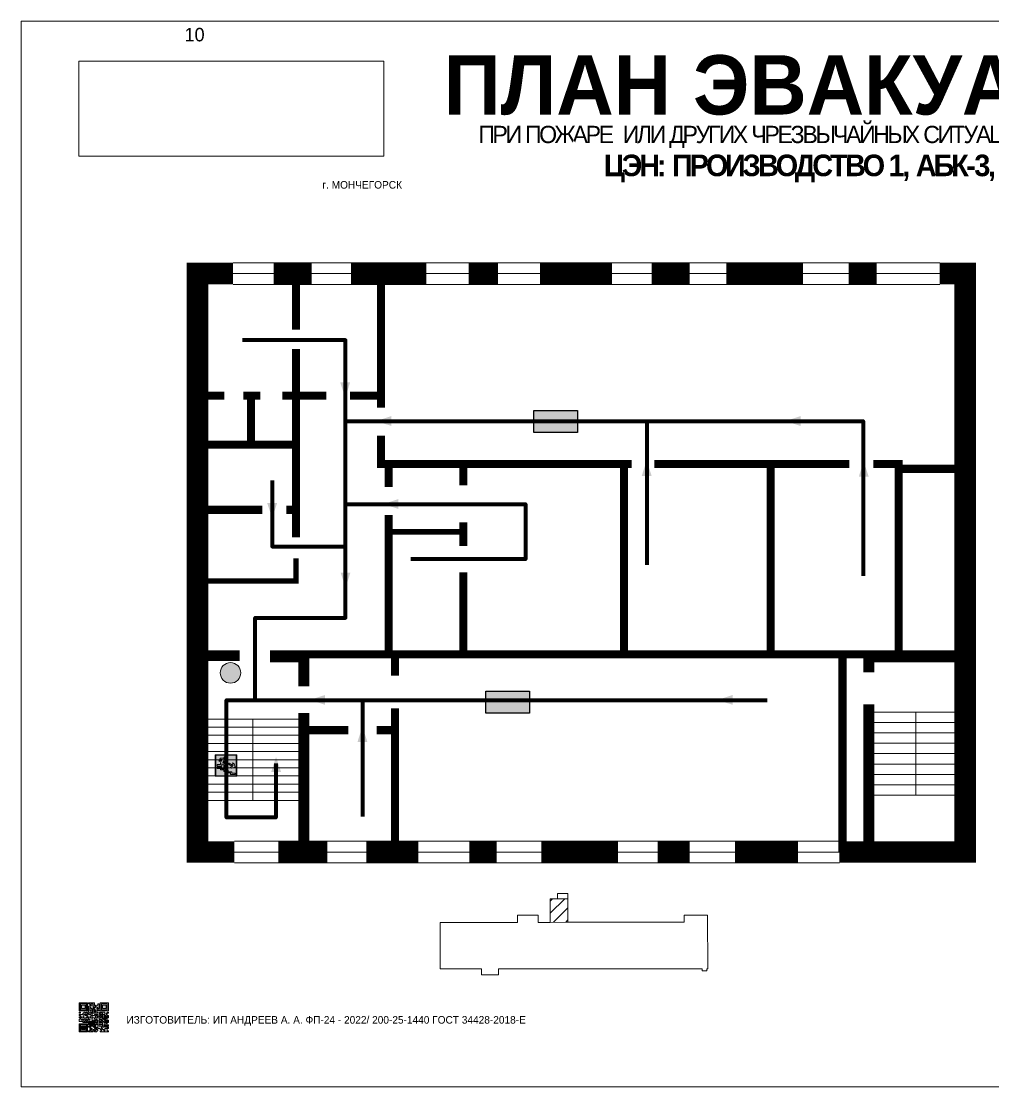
# Model space of a CAD drawing. Header units: millimetres. Extents: x 13810 to 67229, y 12374 to 21950.
# Drawn here: x 38162.3 to 38522.4, y 14154.1 to 14549.1 of the extents above; entities that cross this region are included whole.
import ezdxf

# ---------------------------------------------------------------- set-up
doc = ezdxf.new("R2010")
doc.units = ezdxf.units.MM
doc.layers.add('План_Штампы', color=7, linetype='Continuous')
doc.styles.add('обычный', font='arial.ttf')
picture_1 = doc.add_image_def('image1.jpg', size_in_pixel=(337, 105))

# ---------------------------------------------------------------- blocks, each defined once
blk = doc.blocks.new('QR')
at = {"lineweight": 0}
h = blk.add_hatch(color=256, dxfattribs=at)
h.dxf.hatch_style = 1
h.paths.add_polyline_path([(9241.16, 2687.38), (9242.01, 2687.38), (9242.01, 2687.83), (9241.59, 2687.83), (9241.59, 2688.68), (9239.45, 2688.68), (9239.45, 2688.25), (9239.86, 2688.25), (9239.86, 2687.83), (9240.29, 2687.83), (9240.29, 2688.25), (9241.16, 2688.25), (9241.16, 2687.83), (9240.29, 2687.83), (9240.29, 2687.38), (9239.45, 2687.38), (9239.45, 2685.22), (9238.57, 2685.22), (9238.57, 2684.8), (9239.02, 2684.8), (9239.02, 2684.37), (9238.13, 2684.37), (9238.13, 2683.92), (9239.02, 2683.92), (9239.02, 2683.5), (9239.44, 2683.5), (9239.44, 2682.64), (9239.87, 2682.64), (9239.87, 2682.18), (9239.44, 2682.18), (9239.44, 2682.64), (9238.13, 2682.64), (9238.13, 2681.76), (9237.71, 2681.76), (9237.71, 2682.64), (9238.13, 2682.64), (9238.13, 2683.07), (9237.27, 2683.07), (9237.27, 2683.51), (9237.71, 2683.51), (9237.71, 2684.37), (9238.13, 2684.37), (9238.13, 2685.22), (9237.71, 2685.22), (9237.71, 2684.8), (9237.28, 2684.8), (9237.28, 2684.38), (9235.98, 2684.38), (9235.98, 2683.92), (9236.4, 2683.92), (9236.4, 2683.49), (9236.84, 2683.49), (9236.84, 2683.07), (9236.4, 2683.07), (9236.4, 2682.64), (9235.98, 2682.64), (9235.98, 2681.76), (9237.29, 2681.76), (9237.29, 2681.33), (9239.43, 2681.33), (9239.43, 2681.76), (9240.74, 2681.76), (9240.74, 2683.05), (9239.87, 2683.05), (9239.87, 2683.5), (9240.29, 2683.5), (9240.29, 2683.91), (9240.74, 2683.91), (9240.74, 2684.81), (9240.29, 2684.81), (9240.29, 2684.79), (9240.29, 2684.37), (9239.45, 2684.37), (9239.45, 2684.8), (9239.87, 2684.8), (9239.87, 2685.21), (9240.74, 2685.21), (9240.74, 2686.1), (9240.29, 2686.1), (9240.29, 2685.64), (9239.86, 2685.64), (9239.86, 2686.95), (9240.29, 2686.95), (9240.29, 2686.52), (9240.74, 2686.52), (9240.74, 2686.1), (9241.16, 2686.1), (9241.16, 2686.53), (9241.59, 2686.53), (9241.59, 2686.1), (9242.02, 2686.1), (9242.02, 2685.21), (9241.59, 2685.21), (9241.59, 2686.1), (9241.16, 2686.1), (9241.16, 2685.21), (9240.74, 2685.21), (9240.74, 2684.81), (9242.89, 2684.81), (9242.89, 2685.22), (9242.47, 2685.22), (9242.47, 2686.11), (9242.89, 2686.11), (9242.89, 2686.52), (9242.46, 2686.52), (9242.46, 2686.95), (9242.89, 2686.95), (9242.89, 2686.52), (9243.32, 2686.52), (9243.32, 2688.26), (9242.9, 2688.26), (9242.9, 2687.83), (9242.47, 2687.83), (9242.47, 2687.38), (9242.01, 2687.38), (9242.01, 2686.94), (9241.16, 2686.94)])
h.paths.add_polyline_path([(9239.02, 2682.18), (9239.02, 2681.76), (9238.54, 2681.76), (9238.54, 2682.18)], flags=16)
h.paths.add_polyline_path([(9237.27, 2682.65), (9237.27, 2682.19), (9236.83, 2682.19), (9236.83, 2682.65)], flags=16)
h = blk.add_hatch(color=256, dxfattribs=at)
h.dxf.hatch_style = 1
h.paths.add_polyline_path([(9238.15, 2687.83), (9236.83, 2687.83), (9236.83, 2686.52), (9238.15, 2686.52)], flags=0)
h.paths.add_polyline_path([(9239.01, 2685.65), (9239.01, 2688.68), (9235.98, 2688.68), (9235.98, 2685.65)])
h.paths.add_polyline_path([(9236.41, 2686.1), (9236.41, 2688.26), (9238.56, 2688.26), (9238.56, 2686.1)], flags=16)
h.paths.add_polyline_path([(9236.83, 2686.52), (9236.83, 2687.83), (9238.15, 2687.83), (9238.15, 2686.52)], flags=0)
h = blk.add_hatch(color=256, dxfattribs=at)
h.dxf.hatch_style = 1
h.paths.add_polyline_path([(9243.32, 2686.11), (9242.89, 2686.11), (9242.89, 2685.64), (9243.32, 2685.64)])
h.paths.add_polyline_path([(9239.02, 2683.07), (9239.02, 2683.5), (9238.56, 2683.5), (9238.56, 2683.07)])
h.paths.add_polyline_path([(9236.4, 2684.8), (9236.4, 2685.22), (9235.98, 2685.22), (9235.98, 2684.8)])
h.paths.add_polyline_path([(9236.4, 2683.07), (9236.4, 2683.49), (9235.98, 2683.49), (9235.98, 2683.07)])
h = blk.add_hatch(color=256, dxfattribs=at)
h.dxf.hatch_style = 1
h.paths.add_polyline_path([(9238.15, 2686.52), (9238.15, 2687.83), (9236.83, 2687.83), (9236.83, 2686.52)])
h.paths.add_polyline_path([(9245.91, 2686.52), (9245.91, 2687.83), (9244.59, 2687.83), (9244.59, 2686.52)], flags=0)
h.paths.add_polyline_path([(9246.77, 2685.65), (9246.77, 2688.68), (9243.74, 2688.68), (9243.74, 2685.65)])
h.paths.add_polyline_path([(9244.17, 2686.1), (9244.17, 2688.26), (9246.32, 2688.26), (9246.32, 2686.1)], flags=16)
h.paths.add_polyline_path([(9244.59, 2686.52), (9244.59, 2687.83), (9245.91, 2687.83), (9245.91, 2686.52)], flags=0)
h = blk.add_hatch(color=256, dxfattribs=at)
h.dxf.hatch_style = 1
h.paths.add_polyline_path([(9240.75, 2681.76), (9240.75, 2681.35), (9241.17, 2681.35), (9241.17, 2681.76)])
h.paths.add_polyline_path([(9241.6, 2682.18), (9241.17, 2682.18), (9241.17, 2681.76), (9241.6, 2681.76)])
h.paths.add_polyline_path([(9242.47, 2681.34), (9242.47, 2682.19), (9242.02, 2682.19), (9242.02, 2681.76), (9241.6, 2681.76), (9241.6, 2681.34)])
h.paths.add_polyline_path([(9239.87, 2678.3), (9239.44, 2678.3), (9239.44, 2677.89), (9241.17, 2677.89), (9241.17, 2678.3), (9240.28, 2678.3), (9240.28, 2678.73), (9239.87, 2678.73)])
h.paths.add_polyline_path([(9240.75, 2678.73), (9240.75, 2679.19), (9240.28, 2679.19), (9240.28, 2678.73)])
h.paths.add_polyline_path([(9241.6, 2678.73), (9241.17, 2678.73), (9241.17, 2678.3), (9241.6, 2678.3)])
h.paths.add_polyline_path([(9242.02, 2678.3), (9241.6, 2678.3), (9241.6, 2677.89), (9242.48, 2677.89), (9242.48, 2678.31), (9242.9, 2678.31), (9242.9, 2678.73), (9242.02, 2678.73)])
h.paths.add_polyline_path([(9246.36, 2684.37), (9246.36, 2684.79), (9245.93, 2684.79), (9245.93, 2684.37)])
h.paths.add_polyline_path([(9246.78, 2685.2), (9246.36, 2685.2), (9246.36, 2684.79), (9246.78, 2684.79)])
h.paths.add_polyline_path([(9245.91, 2687.83), (9244.59, 2687.83), (9244.59, 2686.52), (9245.91, 2686.52)])
h = blk.add_hatch(color=256, dxfattribs=at)
h.dxf.hatch_style = 1
h.paths.add_polyline_path([(9243.32, 2682.64), (9243.32, 2683.07), (9244.62, 2683.07), (9244.62, 2684.37), (9243.74, 2684.37), (9243.74, 2684.8), (9244.62, 2684.8), (9244.62, 2684.37), (9245.48, 2684.37), (9245.48, 2685.22), (9243.32, 2685.22), (9243.32, 2683.5), (9242.89, 2683.5), (9242.89, 2683.06), (9242.01, 2683.06), (9242.01, 2683.91), (9242.47, 2683.91), (9242.47, 2683.5), (9242.89, 2683.5), (9242.89, 2684.38), (9241.59, 2684.38), (9241.59, 2683.91), (9240.74, 2683.91), (9240.74, 2683.05), (9241.59, 2683.05), (9241.59, 2682.64), (9242.47, 2682.64), (9242.47, 2682.19), (9242.91, 2682.19), (9242.91, 2681.34), (9242.48, 2681.34), (9242.48, 2680.91), (9242.91, 2680.91), (9242.91, 2679.17), (9243.75, 2679.17), (9243.75, 2678.73), (9244.2, 2678.73), (9244.2, 2678.3), (9243.75, 2678.3), (9243.75, 2677.88), (9246.78, 2677.88), (9246.78, 2678.3), (9246.35, 2678.3), (9246.35, 2679.19), (9245.48, 2679.19), (9245.48, 2678.31), (9245.05, 2678.31), (9245.05, 2678.73), (9244.62, 2678.73), (9244.62, 2679.19), (9244.2, 2679.19), (9244.2, 2679.61), (9245.05, 2679.61), (9245.05, 2680.46), (9245.48, 2680.46), (9245.48, 2681.34), (9245.04, 2681.34), (9245.04, 2681.76), (9244.63, 2681.76), (9244.63, 2682.19), (9244.21, 2682.19), (9244.21, 2681.76), (9243.32, 2681.76), (9243.32, 2682.19), (9244.21, 2682.19), (9244.21, 2682.64)])
h.paths.add_polyline_path([(9243.75, 2683.49), (9243.75, 2683.92), (9244.21, 2683.92), (9244.21, 2683.49)], flags=16)
h.paths.add_polyline_path([(9243.32, 2681.34), (9244.63, 2681.34), (9244.63, 2680.04), (9243.32, 2680.04)], flags=16)
h.paths.add_polyline_path([(9243.76, 2680.89), (9244.18, 2680.89), (9244.18, 2680.48), (9243.76, 2680.48)], flags=0)
h = blk.add_hatch(color=256, dxfattribs=at)
h.dxf.hatch_style = 1
h.paths.add_polyline_path([(9246.36, 2683.07), (9246.78, 2683.07), (9246.78, 2683.92), (9246.36, 2683.92), (9246.36, 2683.49), (9245.92, 2683.49), (9245.92, 2683.92), (9245.06, 2683.92), (9245.06, 2683.49), (9245.48, 2683.49), (9245.48, 2683.07), (9244.62, 2683.07), (9244.62, 2682.65), (9245.05, 2682.65), (9245.05, 2682.18), (9245.48, 2682.18), (9245.48, 2682.65), (9246.36, 2682.65)])
h.paths.add_polyline_path([(9246.78, 2682.18), (9246.36, 2682.18), (9246.36, 2681.75), (9245.92, 2681.75), (9245.92, 2682.18), (9245.48, 2682.18), (9245.48, 2681.34), (9245.48, 2681.34), (9245.94, 2681.34), (9245.94, 2680.91), (9246.36, 2680.91), (9246.36, 2681.34), (9246.78, 2681.34)])
h = blk.add_hatch(color=256, dxfattribs=at)
h.dxf.hatch_style = 1
h.paths.add_polyline_path([(9235.98, 2680.9), (9235.98, 2677.86), (9239.02, 2677.86), (9239.02, 2680.9)])
h.paths.add_polyline_path([(9238.57, 2680.48), (9238.57, 2678.32), (9236.41, 2678.32), (9236.41, 2680.48)], flags=16)
h.paths.add_polyline_path([(9238.15, 2680.05), (9238.15, 2678.74), (9236.83, 2678.74), (9236.83, 2680.05)], flags=0)
h = blk.add_hatch(color=256, dxfattribs=at)
h.dxf.hatch_style = 1
h.paths.add_polyline_path([(9238.15, 2680.05), (9236.83, 2680.05), (9236.83, 2678.74), (9238.15, 2678.74)])
h = blk.add_hatch(color=256, dxfattribs=at)
h.dxf.hatch_style = 1
h.paths.add_polyline_path([(9242.02, 2680.46), (9242.48, 2680.46), (9242.48, 2680.91), (9241.58, 2680.91), (9241.58, 2681.35), (9241.17, 2681.35), (9241.17, 2680.91), (9240.75, 2680.91), (9240.75, 2681.33), (9239.43, 2681.33), (9239.43, 2680.46), (9239.86, 2680.46), (9239.86, 2680.92), (9240.3, 2680.92), (9240.3, 2680.46), (9239.86, 2680.46), (9239.86, 2680.04), (9239.44, 2680.04), (9239.44, 2679.62), (9239.86, 2679.62), (9239.86, 2679.19), (9240.29, 2679.19), (9240.29, 2680.03), (9241.18, 2680.03), (9241.18, 2680.47), (9241.6, 2680.47), (9241.6, 2680.03), (9241.18, 2680.03), (9241.18, 2679.61), (9241.6, 2679.61), (9241.6, 2679.19), (9242.47, 2679.19), (9242.47, 2679.6), (9242.02, 2679.6)])
h = blk.add_hatch(color=256, dxfattribs=at)
h.dxf.hatch_style = 1
h.paths.add_polyline_path([(9244.18, 2680.48), (9244.18, 2680.89), (9243.76, 2680.89), (9243.76, 2680.48)])
h = blk.add_hatch(color=256, dxfattribs=at)
h.dxf.hatch_style = 1
h.paths.add_polyline_path([(9245.93, 2680.04), (9245.93, 2680.46), (9245.48, 2680.46), (9245.48, 2679.62), (9246.35, 2679.62), (9246.35, 2680.04)])
h.paths.add_polyline_path([(9246.78, 2680.04), (9246.78, 2680.46), (9246.35, 2680.46), (9246.35, 2680.04)])
h.paths.add_polyline_path([(9246.78, 2679.18), (9246.78, 2679.62), (9246.35, 2679.62), (9246.35, 2679.18)])
for points in [[(9237.71, 2685.22), (9238.13, 2685.22), (9238.13, 2684.37), (9237.71, 2684.37), (9237.71, 2683.51), (9237.27, 2683.51), (9237.27, 2683.07), (9238.13, 2683.07), (9238.13, 2682.64), (9237.71, 2682.64), (9237.71, 2681.76), (9238.13, 2681.76), (9238.13, 2682.64), (9239.44, 2682.64), (9239.44, 2683.5), (9239.02, 2683.5), (9239.02, 2683.07), (9238.56, 2683.07), (9238.56, 2683.5), (9239.02, 2683.5), (9239.02, 2683.92), (9238.13, 2683.92), (9238.13, 2684.37), (9239.02, 2684.37), (9239.02, 2684.8), (9238.57, 2684.8), (9238.57, 2685.22), (9239.45, 2685.22), (9239.45, 2687.38), (9240.29, 2687.38), (9240.29, 2687.83), (9239.86, 2687.83), (9239.86, 2688.25), (9239.45, 2688.25), (9239.45, 2688.68), (9241.59, 2688.68), (9241.59, 2687.83), (9242.01, 2687.83), (9242.01, 2687.38), (9242.47, 2687.38), (9242.47, 2687.83), (9242.9, 2687.83), (9242.9, 2688.26), (9243.32, 2688.26), (9243.32, 2686.52), (9242.89, 2686.52), (9242.89, 2686.11), (9243.32, 2686.11), (9243.32, 2685.64), (9242.89, 2685.64), (9242.89, 2686.11), (9242.47, 2686.11), (9242.47, 2685.22), (9242.89, 2685.22), (9242.89, 2684.81), (9240.74, 2684.81), (9240.74, 2683.91), (9241.59, 2683.91), (9241.59, 2684.38), (9242.89, 2684.38), (9242.89, 2683.5), (9242.47, 2683.5), (9242.47, 2683.91), (9242.01, 2683.91), (9242.01, 2683.06), (9242.89, 2683.06), (9242.89, 2683.5), (9243.32, 2683.5), (9243.32, 2685.22), (9245.48, 2685.22), (9245.48, 2684.37), (9244.62, 2684.37), (9244.62, 2683.07), (9245.48, 2683.07), (9245.48, 2683.49), (9245.06, 2683.49), (9245.06, 2683.92), (9245.92, 2683.92), (9245.92, 2683.49), (9246.36, 2683.49), (9246.36, 2683.92), (9246.78, 2683.92), (9246.78, 2683.07), (9246.36, 2683.07), (9246.36, 2682.65), (9245.48, 2682.65), (9245.48, 2682.18), (9245.92, 2682.18), (9245.92, 2681.75), (9246.36, 2681.75), (9246.36, 2682.18), (9246.78, 2682.18), (9246.78, 2681.34), (9246.36, 2681.34), (9246.36, 2680.91), (9245.94, 2680.91), (9245.94, 2681.34), (9245.48, 2681.34), (9245.48, 2680.46), (9245.93, 2680.46), (9245.93, 2680.04), (9246.35, 2680.04), (9246.35, 2680.46), (9246.78, 2680.46), (9246.78, 2680.04), (9246.78, 2680.04), (9246.35, 2680.04), (9246.35, 2679.62), (9246.78, 2679.62), (9246.78, 2679.18), (9246.35, 2679.18), (9246.35, 2678.3), (9246.78, 2678.3), (9246.78, 2677.88), (9243.75, 2677.88), (9243.75, 2678.3), (9244.2, 2678.3), (9244.2, 2678.73), (9243.75, 2678.73), (9243.75, 2679.17), (9242.91, 2679.17), (9242.91, 2680.91), (9242.48, 2680.91), (9242.48, 2680.46), (9242.02, 2680.46), (9242.02, 2679.6), (9242.47, 2679.6), (9242.47, 2679.19), (9241.6, 2679.19), (9241.6, 2679.61), (9241.18, 2679.61), (9241.18, 2680.03), (9240.29, 2680.03), (9240.29, 2679.19), (9240.75, 2679.19), (9240.75, 2678.73), (9240.28, 2678.73), (9240.28, 2678.3), (9241.17, 2678.3), (9241.17, 2678.73), (9241.6, 2678.73), (9241.6, 2678.3), (9242.02, 2678.3), (9242.02, 2678.73), (9242.9, 2678.73), (9242.9, 2678.31), (9242.48, 2678.31), (9242.48, 2677.89), (9241.6, 2677.89), (9241.6, 2678.3), (9241.17, 2678.3), (9241.17, 2677.89), (9239.44, 2677.89), (9239.44, 2678.3), (9239.87, 2678.3), (9239.87, 2678.73), (9240.28, 2678.73), (9240.28, 2679.19), (9240.29, 2679.19), (9239.86, 2679.19), (9239.86, 2679.62), (9239.44, 2679.62), (9239.44, 2680.04), (9239.86, 2680.04), (9239.86, 2680.46), (9239.43, 2680.46), (9239.43, 2681.33), (9237.29, 2681.33), (9237.29, 2681.76), (9235.98, 2681.76), (9235.98, 2682.64), (9236.4, 2682.64), (9236.4, 2683.07), (9235.98, 2683.07), (9235.98, 2683.49), (9236.4, 2683.49), (9236.4, 2683.92), (9235.98, 2683.92), (9235.98, 2684.38), (9237.28, 2684.38), (9237.28, 2684.8), (9237.71, 2684.8), (9237.71, 2685.22), (9237.92, 2685.22)], [(9240.74, 2686.1), (9240.74, 2686.52), (9240.29, 2686.52), (9240.29, 2686.95), (9239.86, 2686.95), (9239.86, 2685.64), (9240.29, 2685.64), (9240.29, 2686.1), (9240.74, 2686.1), (9240.74, 2686.52)], [(9240.74, 2683.05), (9240.74, 2681.76), (9239.43, 2681.76), (9239.43, 2681.33), (9240.75, 2681.33), (9240.75, 2681.35), (9240.75, 2680.91), (9241.17, 2680.91), (9241.17, 2681.35), (9241.58, 2681.35), (9241.58, 2680.91), (9242.48, 2680.91), (9242.48, 2681.34), (9242.91, 2681.34), (9242.91, 2682.19), (9242.47, 2682.19), (9242.47, 2682.64), (9241.59, 2682.64), (9241.59, 2683.05), (9240.74, 2683.05)], [(9240.74, 2685.21), (9239.87, 2685.21), (9239.87, 2684.8), (9239.45, 2684.8), (9239.45, 2684.37), (9240.29, 2684.37), (9240.29, 2684.79), (9240.29, 2684.81), (9240.74, 2684.81), (9240.74, 2685.21), (9239.87, 2685.21)], [(9240.74, 2683.91), (9240.29, 2683.91), (9240.29, 2683.5), (9239.87, 2683.5), (9239.87, 2683.05), (9240.74, 2683.05), (9240.74, 2683.91)], [(9241.6, 2681.76), (9242.02, 2681.76), (9242.02, 2682.19), (9242.47, 2682.19), (9242.47, 2681.34), (9241.6, 2681.34), (9241.6, 2681.76)], [(9244.62, 2683.07), (9243.32, 2683.07), (9243.32, 2682.64), (9244.21, 2682.64), (9244.21, 2682.19), (9243.32, 2682.19), (9243.32, 2681.76), (9244.21, 2681.76), (9244.21, 2682.19), (9244.63, 2682.19), (9244.63, 2681.76), (9245.04, 2681.76), (9245.04, 2681.34), (9245.48, 2681.34)], [(9244.62, 2684.37), (9244.62, 2684.8), (9243.74, 2684.8), (9243.74, 2684.37), (9244.62, 2684.37)], [(9245.48, 2682.18), (9245.05, 2682.18), (9245.05, 2682.65), (9244.62, 2682.65), (9244.62, 2683.07)], [(9245.48, 2682.18), (9245.48, 2681.34)], [(9239.86, 2680.46), (9239.86, 2680.92), (9240.3, 2680.92), (9240.3, 2680.46), (9239.86, 2680.46)], [(9245.48, 2680.46), (9245.05, 2680.46), (9245.05, 2679.61), (9244.2, 2679.61), (9244.2, 2679.19), (9244.62, 2679.19), (9244.62, 2678.73), (9245.05, 2678.73), (9245.05, 2678.31), (9245.48, 2678.31), (9245.48, 2679.19), (9246.35, 2679.19), (9246.35, 2679.07)], [(9246.35, 2679.62), (9245.48, 2679.62), (9245.48, 2680.46)], [(9245.48, 2680.46), (9245.48, 2679.62), (9246.35, 2679.62), (9246.35, 2680.04), (9245.93, 2680.04), (9245.93, 2680.46), (9245.48, 2680.46), (9245.48, 2679.62)], [(9246.35, 2679.62), (9246.35, 2679.18)]]:
    blk.add_lwpolyline(points, dxfattribs=at)
for points in [[(9235.98, 2685.65), (9239.01, 2685.65), (9239.01, 2688.68), (9235.98, 2688.68)], [(9236.41, 2688.26), (9238.56, 2688.26), (9238.56, 2686.1), (9236.41, 2686.1)], [(9236.83, 2687.83), (9238.15, 2687.83), (9238.15, 2686.52), (9236.83, 2686.52)], [(9240.29, 2687.83), (9241.16, 2687.83), (9241.16, 2688.25), (9240.29, 2688.25)], [(9240.29, 2688.25), (9241.16, 2688.25), (9241.16, 2687.83), (9240.29, 2687.83)], [(9241.16, 2686.1), (9240.74, 2686.1), (9240.74, 2685.21), (9241.16, 2685.21)], [(9242.01, 2687.38), (9241.16, 2687.38), (9241.16, 2686.94), (9242.01, 2686.94)], [(9241.16, 2687.38), (9242.01, 2687.38), (9242.01, 2686.94), (9241.16, 2686.94)], [(9241.16, 2686.53), (9241.59, 2686.53), (9241.59, 2686.1), (9241.16, 2686.1)], [(9241.59, 2686.1), (9242.02, 2686.1), (9242.02, 2685.21), (9241.59, 2685.21)], [(9242.89, 2686.52), (9242.46, 2686.52), (9242.46, 2686.95), (9242.89, 2686.95)], [(9243.74, 2685.65), (9246.77, 2685.65), (9246.77, 2688.68), (9243.74, 2688.68)], [(9244.17, 2688.26), (9246.32, 2688.26), (9246.32, 2686.1), (9244.17, 2686.1)], [(9244.59, 2687.83), (9245.91, 2687.83), (9245.91, 2686.52), (9244.59, 2686.52)], [(9235.98, 2684.8), (9236.4, 2684.8), (9236.4, 2685.22), (9235.98, 2685.22)], [(9236.4, 2683.07), (9236.84, 2683.07), (9236.84, 2683.49), (9236.4, 2683.49)], [(9236.83, 2682.19), (9237.27, 2682.19), (9237.27, 2682.65), (9236.83, 2682.65)], [(9238.54, 2682.18), (9239.02, 2682.18), (9239.02, 2681.76), (9238.54, 2681.76)], [(9239.44, 2682.64), (9239.87, 2682.64), (9239.87, 2682.18), (9239.44, 2682.18)], [(9241.17, 2682.18), (9241.6, 2682.18), (9241.6, 2681.76), (9241.17, 2681.76)], [(9243.75, 2683.92), (9244.21, 2683.92), (9244.21, 2683.49), (9243.75, 2683.49)], [(9245.93, 2684.79), (9246.36, 2684.79), (9246.36, 2684.37), (9245.93, 2684.37)], [(9246.36, 2685.2), (9246.78, 2685.2), (9246.78, 2684.79), (9246.36, 2684.79)], [(9235.98, 2677.86), (9239.02, 2677.86), (9239.02, 2680.9), (9235.98, 2680.9)], [(9236.41, 2680.48), (9238.57, 2680.48), (9238.57, 2678.32), (9236.41, 2678.32)], [(9236.83, 2680.05), (9238.15, 2680.05), (9238.15, 2678.74), (9236.83, 2678.74)], [(9240.75, 2681.76), (9241.17, 2681.76), (9241.17, 2681.35), (9240.75, 2681.35)], [(9241.18, 2680.03), (9241.6, 2680.03), (9241.6, 2680.47), (9241.18, 2680.47)], [(9243.32, 2680.04), (9244.63, 2680.04), (9244.63, 2681.34), (9243.32, 2681.34)], [(9243.76, 2680.89), (9244.18, 2680.89), (9244.18, 2680.48), (9243.76, 2680.48)]]:
    blk.add_lwpolyline(points, close=True, dxfattribs=at)
blk = doc.blocks.new('вниз')
at = {"lineweight": 0, "true_color": 0xffffff}
h = blk.add_hatch(color=7, dxfattribs=at)
h.dxf.hatch_style = 1
h.paths.add_polyline_path([(40994.51, -4472.22), (40986.51, -4472.22), (40986.51, -4480.22), (40994.51, -4480.22)])
h.paths.add_polyline_path([(40994.31, -4472.42), (40994.31, -4480.01), (40986.71, -4480.01), (40986.71, -4472.42)], flags=16)
h.paths.add_polyline_path([(40988.43, -4473.53), (40989.43, -4473.53), (40990.19, -4473.96), (40990.19, -4474.6), (40991, -4474.6), (40991, -4475.06), (40989.73, -4475.06), (40989.73, -4474.46), (40989.3, -4475.18), (40990.17, -4475.7), (40990.17, -4477.11), (40989.63, -4477.11), (40989.63, -4476.01), (40988.94, -4475.59), (40988.94, -4476.46), (40988.94, -4476.46), (40987.47, -4476.46), (40987.26, -4476.46), (40987.26, -4475.92), (40988.4, -4475.92), (40988.4, -4475.2), (40989.1, -4473.99), (40988.66, -4473.99), (40988.24, -4474.7), (40987.86, -4474.47), (40988.41, -4473.56)], flags=0)
h.paths.add_polyline_path([(40990.55, -4473.29, -1), (40989.69, -4473.29, -1)], flags=0)
h.paths.add_polyline_path([(40988.85, -4476.89), (40988.85, -4477.43), (40990.1, -4477.43), (40990.1, -4477.99), (40991.34, -4477.99), (40991.34, -4478.54), (40992.59, -4478.54), (40992.59, -4479.09), (40993.83, -4479.09), (40993.83, -4479.52), (40992.17, -4479.52), (40992.17, -4478.97), (40990.91, -4478.97), (40990.91, -4478.41), (40989.68, -4478.41), (40989.68, -4477.86), (40988.43, -4477.86), (40988.43, -4477.31), (40987.6, -4477.31), (40987.18, -4477.31), (40987.18, -4476.89)], flags=0)
h.paths.add_polyline_path([(40991.61, -4475.33), (40993.12, -4476.2), (40992.9, -4475.27), (40993.48, -4475.6), (40993.83, -4476.88), (40992.56, -4477.22), (40991.97, -4476.88), (40992.9, -4476.61), (40991.38, -4475.74), (40991.58, -4475.39)], flags=0)
h.paths.add_polyline_path([(40990.19, -4473.96), (40989.43, -4473.53), (40988.43, -4473.53), (40988.41, -4473.56), (40987.86, -4474.47), (40988.24, -4474.7), (40988.66, -4473.99), (40989.1, -4473.99), (40988.4, -4475.2), (40988.4, -4475.92), (40987.26, -4475.92), (40987.26, -4476.46), (40987.47, -4476.46), (40988.94, -4476.46), (40988.94, -4476.27), (40988.94, -4475.59), (40989.63, -4476.01), (40989.63, -4477.11), (40990.17, -4477.11), (40990.17, -4475.7), (40989.3, -4475.18), (40989.73, -4474.46), (40989.73, -4475.06), (40991, -4475.06), (40991, -4474.6), (40990.19, -4474.6)], flags=0)
h.paths.add_polyline_path([(40990.55, -4473.29, 1), (40989.69, -4473.29, 1)], flags=0)
h.paths.add_polyline_path([(40991.61, -4475.33), (40991.58, -4475.39), (40991.38, -4475.74), (40992.9, -4476.61), (40991.97, -4476.88), (40992.56, -4477.22), (40993.83, -4476.88), (40993.48, -4475.6), (40992.9, -4475.27), (40993.12, -4476.2)], flags=0)
h.paths.add_polyline_path([(40990.1, -4477.43), (40988.85, -4477.43), (40988.85, -4476.89), (40987.18, -4476.89), (40987.18, -4477.31), (40987.6, -4477.31), (40988.43, -4477.31), (40988.43, -4477.86), (40989.68, -4477.86), (40989.68, -4478.41), (40990.91, -4478.41), (40990.91, -4478.97), (40992.17, -4478.97), (40992.17, -4479.52), (40993.83, -4479.52), (40993.83, -4479.09), (40992.59, -4479.09), (40992.59, -4478.54), (40991.34, -4478.54), (40991.34, -4477.99), (40990.1, -4477.99)], flags=0)
at = {"lineweight": 0}
h = blk.add_hatch(color=126, dxfattribs=at)
h.dxf.hatch_style = 1
h.paths.add_polyline_path([(40994.31, -4472.42), (40986.71, -4472.42), (40986.71, -4480.01), (40994.31, -4480.01)])
h.paths.add_polyline_path([(40988.43, -4473.53), (40989.43, -4473.53), (40990.19, -4473.96), (40990.19, -4474.6), (40991, -4474.6), (40991, -4475.06), (40989.73, -4475.06), (40989.73, -4474.46), (40989.3, -4475.18), (40990.17, -4475.7), (40990.17, -4477.11), (40989.63, -4477.11), (40989.63, -4476.01), (40988.94, -4475.59), (40988.94, -4476.46), (40988.94, -4476.46), (40987.47, -4476.46), (40987.26, -4476.46), (40987.26, -4475.92), (40988.4, -4475.92), (40988.4, -4475.2), (40989.1, -4473.99), (40988.66, -4473.99), (40988.24, -4474.7), (40987.86, -4474.47), (40988.41, -4473.56)], flags=16)
h.paths.add_polyline_path([(40990.55, -4473.29, -1), (40989.69, -4473.29, -1)], flags=16)
h.paths.add_polyline_path([(40988.85, -4476.89), (40988.85, -4477.43), (40990.1, -4477.43), (40990.1, -4477.99), (40991.34, -4477.99), (40991.34, -4478.54), (40992.59, -4478.54), (40992.59, -4479.09), (40993.83, -4479.09), (40993.83, -4479.52), (40992.17, -4479.52), (40992.17, -4478.97), (40990.91, -4478.97), (40990.91, -4478.41), (40989.68, -4478.41), (40989.68, -4477.86), (40988.43, -4477.86), (40988.43, -4477.31), (40987.6, -4477.31), (40987.18, -4477.31), (40987.18, -4476.89)], flags=16)
h.paths.add_polyline_path([(40991.61, -4475.33), (40993.12, -4476.2), (40992.9, -4475.27), (40993.48, -4475.6), (40993.83, -4476.88), (40992.56, -4477.22), (40991.97, -4476.88), (40992.9, -4476.61), (40991.38, -4475.74), (40991.58, -4475.39)], flags=16)
at = {"lineweight": 0, "true_color": 0xffffff}
h = blk.add_hatch(color=7, dxfattribs=at)
h.dxf.hatch_style = 1
h.paths.add_polyline_path([(40989.73, -4474.46), (40989.73, -4475.06), (40991, -4475.06), (40991, -4474.6), (40990.19, -4474.6), (40990.19, -4473.96), (40989.43, -4473.53), (40988.43, -4473.53), (40988.41, -4473.56), (40987.86, -4474.47), (40988.24, -4474.7), (40988.66, -4473.99), (40989.1, -4473.99), (40988.4, -4475.2), (40988.4, -4475.92), (40987.26, -4475.92), (40987.26, -4476.46), (40987.47, -4476.46), (40988.94, -4476.46), (40988.94, -4475.59), (40989.63, -4476.01), (40989.63, -4477.11), (40990.17, -4477.11), (40990.17, -4475.7), (40989.3, -4475.18)])
h.paths.add_polyline_path([(40989.69, -4473.29, 1), (40990.55, -4473.29, 1)])
h.paths.add_polyline_path([(40991.61, -4475.33), (40991.58, -4475.39), (40991.38, -4475.74), (40992.9, -4476.61), (40991.97, -4476.88), (40992.56, -4477.22), (40993.83, -4476.88), (40993.48, -4475.6), (40992.9, -4475.27), (40993.12, -4476.2)])
h.paths.add_polyline_path([(40990.1, -4477.43), (40988.85, -4477.43), (40988.85, -4476.89), (40987.18, -4476.89), (40987.18, -4477.31), (40987.6, -4477.31), (40988.43, -4477.31), (40988.43, -4477.86), (40989.68, -4477.86), (40989.68, -4478.41), (40990.91, -4478.41), (40990.91, -4478.97), (40992.17, -4478.97), (40992.17, -4479.52), (40993.83, -4479.52), (40993.83, -4479.09), (40992.59, -4479.09), (40992.59, -4478.54), (40991.34, -4478.54), (40991.34, -4477.99), (40990.1, -4477.99)])
at = {"color": 126, "lineweight": 0}
for points in [[(40986.51, -4472.22), (40994.51, -4472.22), (40994.51, -4480.22), (40986.51, -4480.22)], [(40986.71, -4472.42), (40994.31, -4472.42), (40994.31, -4480.01), (40986.71, -4480.01)]]:
    blk.add_lwpolyline(points, close=True, dxfattribs=at)
for points in [[(40987.47, -4476.46), (40987.26, -4476.46), (40987.26, -4475.92), (40988.4, -4475.92), (40988.4, -4475.2), (40989.1, -4473.99), (40988.66, -4473.99), (40988.24, -4474.7), (40987.86, -4474.47), (40988.41, -4473.56), (40988.43, -4473.53), (40989.43, -4473.53), (40990.19, -4473.96), (40990.19, -4474.6), (40991, -4474.6), (40991, -4475.06), (40989.73, -4475.06), (40989.73, -4474.46), (40989.3, -4475.18), (40990.17, -4475.7), (40990.17, -4477.11), (40989.63, -4477.11), (40989.63, -4476.01), (40988.94, -4475.59), (40988.94, -4476.46)], [(40991.58, -4475.39), (40991.38, -4475.74), (40992.9, -4476.61), (40991.97, -4476.88), (40992.56, -4477.22), (40993.83, -4476.88), (40993.48, -4475.6), (40992.9, -4475.27), (40993.12, -4476.2), (40991.61, -4475.33), (40991.58, -4475.39)], [(40987.6, -4477.31), (40987.18, -4477.31), (40987.18, -4476.89), (40988.85, -4476.89), (40988.85, -4477.43), (40990.1, -4477.43), (40990.1, -4477.99), (40991.34, -4477.99), (40991.34, -4478.54), (40992.59, -4478.54), (40992.59, -4479.09), (40993.83, -4479.09), (40993.83, -4479.52), (40992.17, -4479.52), (40992.17, -4478.97), (40990.91, -4478.97), (40990.91, -4478.41), (40989.68, -4478.41), (40989.68, -4477.86), (40988.43, -4477.86), (40988.43, -4477.31), (40987.6, -4477.31)], [(40987.47, -4476.46), (40988.94, -4476.46), (40988.94, -4476.27)]]:
    blk.add_lwpolyline(points, dxfattribs=at)
blk.add_circle((40990.12, -4473.29), 0.432, dxfattribs=at)
blk = doc.blocks.new('A$C32E8229D')
at = {"true_color": 0xffffff}
blk.add_hatch(color=7, dxfattribs=at).paths.add_polyline_path([(0, 0), (0, -8), (16, -8), (16, 0)])
h = blk.add_hatch(color=126)
h.paths.add_polyline_path([(0.2, -0.2), (15.8, -0.2), (15.8, -7.8), (0.2, -7.8)])
h.paths.add_polyline_path([(13.49, -2.05), (12.08, -2.05), (11.37, -2.63, 0.162397), (11.29, -2.84), (11.29, -3.63), (10.35, -3.63), (10.35, -4.05), (11.68, -4.05), (11.68, -3.48), (12.26, -4.28), (11.29, -5.1), (11.29, -6.78), (11.85, -6.78), (11.85, -5.44), (12.8, -4.64), (12.8, -5.94), (14.46, -5.94), (14.46, -5.39), (13.45, -5.39), (13.45, -3.97), (12.46, -2.59), (13.15, -2.59), (13.69, -3.34), (14.18, -3)], flags=16)
h.paths.add_polyline_path([(10.74, -1.82, 1), (11.8, -1.82, 1)], flags=16)
h.paths.add_polyline_path([(9.39, -3.59), (5.99, -3.59), (6.56, -3.03), (5.91, -3.03), (5.1, -3.83), (5.91, -4.64), (6.56, -4.64), (5.99, -4.09), (9.39, -4.09)], flags=16)
h.paths.add_polyline_path([(4.29, -1.08), (1.72, -1.08), (1.72, -6.6), (4.29, -6.6)], flags=16)
at = {"color": 126}
blk.add_lwpolyline([(16, -8), (0, -8), (0, 0), (16, 0)], close=True, dxfattribs=at)
blk = doc.blocks.new('A$C7B8C2D5B')
at = {"lineweight": 0}
h = blk.add_hatch(color=5, dxfattribs=at)
h.dxf.hatch_style = 1
h.paths.add_polyline_path([(1.4, -3.02, 1), (-2.11, -3.02, 1)])
at = {"color": 5, "lineweight": 0}
blk.add_circle((-0.36, -3.02), 1.75, dxfattribs=at)

msp = doc.modelspace()

# ---------------------------------------------------------------- hatches: boundary and pattern name
at = {"lineweight": 0, "true_color": 0x000000}
h = msp.add_hatch(dxfattribs=at)
h.set_pattern_fill('ANSI31', color=18)
h.set_pattern_definition([(45, (24743.7793, 3908.479), (-2.24506403, 2.24506403), [])])
h.paths.add_polyline_path([(38364.94, 14223.7), (38361.04, 14223.7), (38358.39, 14223.7), (38358.39, 14214.99), (38364.94, 14215.09)])

# ---------------------------------------------------------------- linework, layer by layer
at = {"color": 126, "lineweight": 0, "true_color": 0x008754}
msp.add_lwpolyline([(38162.27, 14549.05), (38762.27, 14549.05), (38762.27, 14154.05), (38162.27, 14154.05)], close=True, dxfattribs=at)
msp.add_lwpolyline([(38162.27, 14549.05), (38762.27, 14549.05), (38762.27, 14154.05), (38162.27, 14154.05)], close=True, dxfattribs=at)
msp.add_lwpolyline([(38162.27, 14549.05), (38762.27, 14549.05), (38762.27, 14154.05), (38162.27, 14154.05)], close=True, dxfattribs=at)
msp.add_lwpolyline([(38162.27, 14549.05), (38762.27, 14549.05), (38762.27, 14154.05), (38162.27, 14154.05)], close=True, dxfattribs=at)
at = {"lineweight": 0}
for points, const_width in [([(38227.55, 14459.6), (38227.55, 14237.14)], 8.01), ([(38240.78, 14455.54), (38227.55, 14455.54)], 8.01), ([(38255.83, 14455.54), (38269.91, 14455.54)], 8.01), ([(38264.07, 14434.75), (38264.07, 14455.54)], 3), ([(38284.47, 14455.54), (38312.39, 14455.54)], 8.01), ([(38295.6, 14405.8), (38295.6, 14455.54)], 3), ([(38328.06, 14455.54), (38338.99, 14455.54)], 8.01), ([(38354.54, 14455.54), (38381.26, 14455.54)], 8.01), ([(38396, 14455.54), (38410.09, 14455.54)], 8.01), ([(38423.7, 14455.54), (38452.12, 14455.54)], 8.01), ([(38502.76, 14455.54), (38512.24, 14455.54), (38512.24, 14241.06), (38465.58, 14241.06)], 8.01), ([(38469, 14455.54), (38479.44, 14455.54)], 8.01), ([(38264.07, 14357.74), (38264.07, 14427.57)], 3), ([(38227.55, 14410.25), (38237.53, 14410.25)], 3), ([(38244.53, 14410.25), (38250.88, 14410.25)], 3), ([(38247.39, 14410.25), (38247.39, 14392.12)], 3), ([(38258.99, 14410.25), (38275.36, 14410.25)], 3), ([(38284.16, 14410.25), (38295.6, 14410.25)], 3), ([(38295.6, 14395.46), (38295.6, 14384.96), (38388.55, 14384.96)], 3), ([(38227.55, 14392.12), (38264.07, 14392.12)], 3), ([(38298.43, 14376.4), (38298.43, 14384.96)], 3), ([(38326.11, 14376.96), (38326.11, 14384.96)], 3), ([(38385.71, 14384.96), (38385.71, 14314.39)], 3), ([(38396.93, 14384.96), (38469.22, 14384.96)], 3), ([(38440.1, 14384.96), (38440.1, 14314.39)], 3), ([(38478.18, 14384.96), (38487.57, 14384.96), (38487.57, 14314.39)], 3), ([(38487.57, 14383.14), (38512.24, 14383.14)], 3), ([(38251.68, 14367.92), (38227.55, 14367.92)], 3), ([(38264.07, 14367.92), (38260.58, 14367.92)], 3), ([(38298.43, 14314.39), (38298.43, 14365.97)], 3), ([(38326.11, 14354.5), (38326.11, 14363.26)], 3), ([(38298.43, 14359.77), (38326.11, 14359.77)], 2), ([(38227.55, 14341.52), (38264.07, 14341.52), (38264.07, 14349.95)], 2), ([(38326.11, 14344.78), (38326.11, 14314.39)], 3), ([(38227.55, 14313.87), (38243.2, 14313.87)], 4), ([(38254.46, 14313.4), (38266.99, 14313.4), (38266.99, 14302.55)], 4), ([(38508.69, 14314.39), (38254.46, 14314.39)], 3), ([(38300.81, 14306.41), (38300.81, 14314.39)], 3), ([(38466.72, 14314.39), (38466.72, 14241.06)], 3), ([(38512.24, 14313.4), (38476.49, 14313.4), (38476.49, 14307.64)], 4), ([(38300.81, 14294.34), (38300.81, 14241.06)], 3), ([(38476.49, 14295.87), (38476.49, 14241.06)], 4), ([(38266.99, 14292.55), (38266.99, 14241.06)], 4), ([(38266.99, 14286.24), (38283.51, 14286.24)], 3), ([(38293.99, 14286.24), (38300.81, 14286.24)], 3), ([(38241.27, 14241.06), (38227.55, 14241.06)], 8.01), ([(38275.76, 14241.06), (38257.54, 14241.06)], 8.01), ([(38309.4, 14241.06), (38290.21, 14241.06)], 8.01), ([(38338.56, 14241.06), (38328.35, 14241.06)], 8.01), ([(38383.5, 14241.06), (38355.07, 14241.06)], 8.01), ([(38410.09, 14241.06), (38398.19, 14241.06)], 8.01), ([(38450.18, 14241.06), (38426.86, 14241.06)], 8.01)]:
    msp.add_lwpolyline(points, dxfattribs=dict(at, const_width=const_width))
for points in [[(38240.78, 14459.55), (38502.76, 14459.55)], [(38240.78, 14455.54), (38502.76, 14455.54)], [(38240.78, 14451.53), (38502.76, 14451.53)], [(38476.49, 14292.92), (38512.24, 14292.92)], [(38493.9, 14292.92), (38493.9, 14262.16)], [(38266.99, 14290.37), (38227.55, 14290.37)], [(38266.99, 14287.35), (38227.55, 14287.35)], [(38266.99, 14287.35), (38227.55, 14287.35)], [(38248.04, 14260.19), (38248.04, 14290.37)], [(38476.49, 14289.07), (38512.24, 14289.07)], [(38476.49, 14289.07), (38512.24, 14289.07)], [(38266.99, 14284.34), (38227.55, 14284.34)], [(38266.99, 14284.34), (38227.55, 14284.34)], [(38476.49, 14285.23), (38512.24, 14285.23)], [(38476.49, 14285.23), (38512.24, 14285.23)], [(38266.99, 14281.32), (38227.55, 14281.32)], [(38266.99, 14281.32), (38227.55, 14281.32)], [(38476.49, 14281.38), (38512.24, 14281.38)], [(38476.49, 14281.38), (38512.24, 14281.38)], [(38266.99, 14278.3), (38227.55, 14278.3)], [(38266.99, 14278.3), (38227.55, 14278.3)], [(38476.49, 14277.54), (38512.24, 14277.54)], [(38476.49, 14277.54), (38512.24, 14277.54)], [(38266.99, 14275.28), (38227.55, 14275.28)], [(38266.99, 14275.28), (38227.55, 14275.28)], [(38266.99, 14272.26), (38227.55, 14272.26)], [(38266.99, 14272.26), (38227.55, 14272.26)], [(38476.49, 14273.69), (38512.24, 14273.69)], [(38476.49, 14273.69), (38512.24, 14273.69)], [(38266.99, 14269.25), (38227.55, 14269.25)], [(38266.99, 14269.25), (38227.55, 14269.25)], [(38476.49, 14269.85), (38512.24, 14269.85)], [(38476.49, 14269.85), (38512.24, 14269.85)], [(38266.99, 14266.23), (38227.55, 14266.23)], [(38266.99, 14266.23), (38227.55, 14266.23)], [(38476.49, 14266), (38512.24, 14266)], [(38476.49, 14266), (38512.24, 14266)], [(38266.99, 14263.21), (38227.55, 14263.21)], [(38266.99, 14263.21), (38227.55, 14263.21)], [(38266.99, 14260.19), (38227.55, 14260.19)], [(38476.49, 14262.16), (38512.24, 14262.16)], [(38241.27, 14245.06), (38465.58, 14245.06)], [(38241.27, 14241.06), (38465.58, 14241.06)], [(38241.27, 14237.05), (38465.58, 14237.05)]]:
    msp.add_lwpolyline(points, dxfattribs=at)
at = {"color": 126, "lineweight": 100, "true_color": 0x008754}
for points in [[(38248.91, 14297.36), (38248.91, 14327.92), (38282.43, 14327.92), (38282.43, 14430.84), (38244.22, 14430.84)], [(38282.43, 14400.81), (38474.36, 14400.81), (38474.36, 14343.4)], [(38394.22, 14400.81), (38394.22, 14347.53)], [(38255.31, 14378.78), (38255.31, 14354.33), (38282.43, 14354.33)], [(38282.43, 14370.09), (38349.18, 14370.09), (38349.18, 14349.63), (38306.69, 14349.63)], [(38256.67, 14273.88), (38256.67, 14253.9), (38238.3, 14253.9), (38238.3, 14297.36), (38438.84, 14297.36)], [(38288.72, 14297.36), (38288.72, 14254.25)]]:
    msp.add_lwpolyline(points, dxfattribs=at)
at = {"color": 0, "lineweight": 0}
for points in [[(38358.33, 14214.99), (38353.92, 14214.95), (38353.86, 14214.99), (38353.86, 14217.71), (38346.22, 14217.71), (38346.22, 14214.99), (38317.56, 14214.99), (38317.56, 14197.79), (38332.85, 14197.79), (38332.85, 14195.49), (38339.24, 14195.49), (38339.24, 14197.79), (38414.72, 14197.79), (38414.72, 14196.95), (38416.47, 14196.95), (38416.47, 14197.79), (38416.81, 14197.79), (38416.69, 14217.52), (38416.69, 14217.65), (38408.05, 14217.65), (38408.05, 14215.09), (38364.94, 14215.09), (38364.94, 14225.73), (38361.04, 14225.73), (38361.04, 14223.7), (38358.39, 14223.7), (38358.33, 14214.99)], [(38358.33, 14214.99), (38364.94, 14215.09), (38364.94, 14225.73), (38361.04, 14225.73), (38361.04, 14223.7), (38358.39, 14223.7), (38358.39, 14214.99), (38364.94, 14215.09)], [(38364.94, 14223.7), (38361.04, 14223.7)]]:
    msp.add_lwpolyline(points, dxfattribs=at)
at = {"layer": 'План_Штампы', "color": 126, "true_color": 0x008754}
for points in [[(38280.51, 14415.15), (38284.17, 14415.14), (38282.36, 14409.52)], [(38299.45, 14402.69), (38299.45, 14399.03), (38293.83, 14400.83)], [(38451.18, 14402.69), (38451.17, 14399.03), (38445.55, 14400.83)], [(38395.95, 14380.52), (38392.29, 14380.52), (38394.09, 14386.15)], [(38476.43, 14380.26), (38472.77, 14380.27), (38474.58, 14385.89)], [(38253.43, 14370.43), (38257.09, 14370.43), (38255.28, 14364.81)], [(38302.04, 14371.93), (38302.03, 14368.27), (38296.41, 14370.07)], [(38280.63, 14344.69), (38284.29, 14344.68), (38282.49, 14339.06)], [(38274.9, 14299.29), (38274.9, 14295.63), (38269.28, 14297.43)], [(38426.01, 14299.29), (38426, 14295.63), (38420.38, 14297.43)], [(38290.57, 14281.91), (38286.91, 14281.91), (38288.72, 14287.53)], [(38258.56, 14270.73), (38254.9, 14270.73), (38256.71, 14276.35)]]:
    msp.add_solid(points, dxfattribs=at)

# ---------------------------------------------------------------- block references
at = {"xscale": 2.177419353276491, "yscale": 2.177419353276491, "zscale": 2.177419353276491}
msp.add_blockref('A$C7B8C2D5B', (38240.61, 14314.06), dxfattribs=at)
at = {"color": 126, "true_color": 0x008754}
msp.add_blockref('вниз', (-2752.33, 18749.37), dxfattribs=at)
at = {"color": 22, "lineweight": 100, "true_color": 0xbb1e10}
msp.add_blockref('QR', (28947.78, 11496.5), dxfattribs=at)
at = {"layer": 'План_Штампы', "color": 126, "true_color": 0x008754, "xscale": 1.012510887696, "yscale": 1.012510887696, "zscale": 1.012510887696, "rotation": 359.9978653237144}
for p in [(38352.3, 14404.71), (38334.49, 14300.67)]:
    msp.add_blockref('A$C32E8229D', p, dxfattribs=at)

# ---------------------------------------------------------------- texts
at = {"lineweight": 0, "style": 'обычный'}
for s, insert, char_height, width, attachment_point in [('{\\fProxima Nova Rg|b0|i0|c204|p2;10\\H1.1967x; }', (38226.5, 14544.08), 5, 126.6484, 5), ('{\\fProxima Nova Rg|b1|i0|c204|p2;ПЛАН ЭВАКУАЦИИ}', (38318.84, 14536.49), 22, 493.8901, 1), ('\\pi-8.4,l8.4,t8.4;{\\fProxima Nova Rg|b0|i0|c204|p2;г. МОНЧЕГОРСК\\H1.1997x; }', (38288.64, 14488.41), 2.8, 126.6484, 5), ('\\pi-8.4,l8.4,t8.4;{\\fProxima Nova Rg|b0|i0|c204|p2;ИЗГОТОВИТЕЛЬ: ИП АНДРЕЕВ А. А.\\fProxima Nova Rg|b0|i0|c0|p2; \\fProxima Nova Rg|b0|i0|c204|p2;ФП-24 - 2022/ 200-25-1440 ГОСТ 34428-2018-Е\\H1.2266x; }', (38275.27, 14178.43), 2.8, 191.3484, 5)]:
    msp.add_mtext(s, dxfattribs=dict(at, insert=insert, char_height=char_height, width=width, attachment_point=attachment_point))
at = {"color": 0, "lineweight": 0, "insert": (38469.17, 14510.48), "char_height": 8, "width": 449.2158, "attachment_point": 5, "style": 'обычный'}
msp.add_mtext('{\\fArial Black|b1|i0|c204|p34;\\H2x;\\T0.85;  \\fArial Narrow|b0|i0|c204|p34;\\H0.8x;\\W0.9;\\P\\fProxima Nova Rg|b0|i0|c204|p2;\\H0.5x;\\W1;\\C256;ПРИ ПОЖАРЕ  ИЛИ ДРУГИХ ЧРЕЗВЫЧАЙНЫХ СИТУАЦИЯХ  ИЗ ПОМЕЩЕНИЙ \\fProxima Nova Rg|b1|i0|c204|p2;\\H1.25x;\\PЦЭН: ПРОИЗВОДСТВО 1, АБК-3, ЭТАЖ 2}', dxfattribs=at)

# ---------------------------------------------------------------- pictures from other files: only their frames are drawn
at = {"color": 7, "lineweight": 0, "true_color": 0xf5f5ff}
image = msp.add_image(picture_1, insert=(38183.62, 14499.01), size_in_units=(113.11, 35.24), dxfattribs=at)
image.dxf.flags = 7

doc.saveas('drawing.dxf')
